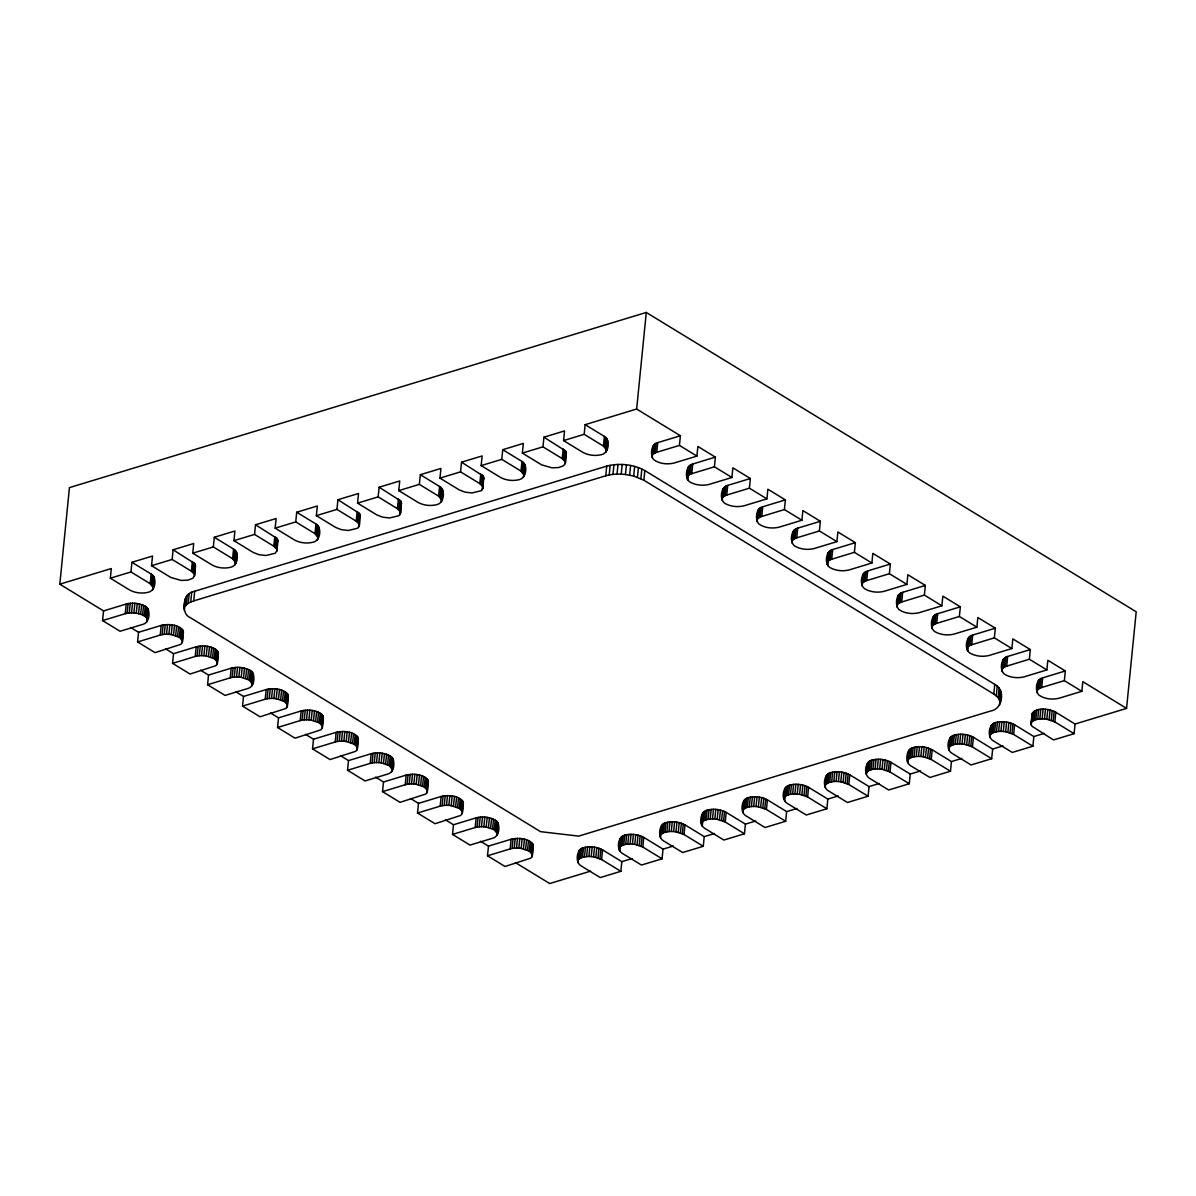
<?xml version="1.0" encoding="UTF-8"?>
<svg xmlns="http://www.w3.org/2000/svg" width="1196" height="1196" viewBox="0 0 1196 1196"><rect width="100%" height="100%" fill="white"/><g stroke="black" fill="none" stroke-linecap="round" stroke-linejoin="round"><path stroke-width="1.5" d="M184.274 610.364C183.302 602.291 185.41 592.693 194.694 591.243L606.731 466.126C619.334 462.867 633.372 464.287 644.823 470.566L994.773 684.381C1005.642 689.614 1002.876 709.258 990.692 710.992L578.67 836.109L540.562 831.668L190.627 617.854C182.644 614.445 184.199 605.759 185.26 598.792M1000.14 703.442L1001.112 691.871M103.544 610.917L102.572 620.575L120.078 631.264L142.743 624.387C149.814 622.966 151.324 609.631 145.254 606.252C139.513 603.128 132.502 602.41 126.208 604.04L103.544 610.917L59.8 584.186L69.443 487.609L646.289 312.455L1136.2 611.814L1126.557 708.391L1075.055 724.029L1055.814 712.263C1048.668 708.092 1030.175 706.074 1031.894 718.647M153.402 587.879L150.188 583.708L130.947 571.957L131.904 562.299L151.159 574.05C157.259 577.713 155.764 590.48 148.633 592.184C142.339 593.814 135.327 593.096 129.587 589.972L110.346 578.206L111.303 568.549L59.8 584.186M102.572 620.575L125.236 613.697L126.208 604.04M125.236 613.697L127.165 613.234L128.122 603.576M127.165 613.234L129.288 612.95L130.259 603.292M129.288 612.95L131.56 612.845L132.532 603.188M131.56 612.845L133.907 612.935L134.879 603.277M147.317 621.128C147.87 615.626 140.395 614.086 136.254 613.204L137.226 603.546M138.542 613.653L139.498 603.995M138.542 632.295L161.191 625.418C168.531 623.804 178.443 624.163 183.242 630.726L182.3 642.506L180.731 644.375L155.076 652.657L137.57 641.953L138.542 632.295L130.588 627.437M140.679 614.281L141.636 604.623M142.608 615.028L143.58 605.37M144.282 615.91L145.254 606.252M145.658 616.882L146.615 607.224M194.38 574.289L191.39 571.195L172.149 559.444L173.106 549.786L194.724 563.555L194.604 575.366L192.84 578.281L187.922 580.135L181.164 580.434L170.789 577.459L151.548 565.693L152.505 556.035L131.904 562.299M146.66 617.928L147.631 608.271M150.188 583.708L151.159 574.05M146.719 622.099L147.198 617.271M147.287 619.005L148.244 609.347M151.548 584.695L152.52 575.037M152.565 585.726L153.522 576.068M152.61 589.912L153.252 583.469M153.178 586.802L154.149 577.145M153.208 588.925L154.359 578.221M137.57 641.953L160.234 635.076L161.191 625.418M160.234 635.076L162.163 634.613L163.119 624.955M162.163 634.613L164.286 634.329L165.242 624.671M164.286 634.329L166.558 634.224L167.515 624.566M166.558 634.224L168.905 634.314L169.862 624.656M182.27 640.383L179.28 637.289L171.252 634.598L172.209 624.94M173.525 635.046L174.496 625.388M173.525 653.689L196.189 646.797C203.514 645.182 213.441 645.541 218.24 652.119L217.298 663.885L215.714 665.753L190.059 674.036L172.568 663.346L173.525 653.689L165.571 648.83M175.663 635.659L176.634 626.001M177.606 636.422L178.578 626.764M179.28 637.289L180.252 627.631M180.641 638.275L181.613 628.618M181.657 639.307L182.614 629.649M184.289 608.45L185.933 596.954M182.345 637.049L183.242 630.726M182.3 642.506L183.466 631.802M184.961 606.611L186.292 604.907L187.249 595.249M235.806 562.853L232.592 558.696L213.351 546.931L214.308 537.273L233.564 549.039C239.663 552.687 238.168 565.454 231.037 567.158C224.743 568.788 217.732 568.07 211.991 564.946L192.75 553.18L193.707 543.522L173.106 549.786M186.292 604.907L188.221 603.352L189.192 593.694M191.39 571.195L192.362 561.537M192.75 572.181L193.722 562.524M188.221 603.352L190.732 602.007L191.689 592.349M193.767 573.213L194.724 563.555M194.305 572.57L195.352 564.632M194.41 576.412L195.576 565.708M190.732 602.007L193.737 600.9L194.694 591.243M172.568 663.346L195.232 656.455L196.189 646.797M195.232 656.455L197.146 656.006L198.117 646.348M197.146 656.006L199.284 655.707L200.24 646.049M199.284 655.707L201.556 655.617L202.513 645.96M201.556 655.617L203.903 655.707L204.86 646.049M217.268 661.777L214.278 658.682L206.25 655.976L207.207 646.318M208.523 656.425L209.479 646.767M208.523 675.067L231.187 668.19C237.974 666.516 245.808 667.233 251.594 671.375C255.585 675.949 254.524 686.953 247.721 688.537L225.057 695.414L207.566 684.725L208.523 675.067L200.569 670.209M210.66 657.038L211.632 647.38M212.604 657.8L213.561 648.142M214.278 658.682L215.235 649.024M215.639 659.654L216.611 649.996M216.64 660.7L217.612 651.043M216.7 664.871L217.672 655.214L216.685 656.096M217.298 663.885L218.24 652.119M276.799 549.263L273.794 546.183L254.554 534.418L255.51 524.76L277.128 538.544L277.009 550.339L275.244 553.255L265.931 555.497L258.949 554.69L253.193 552.432L233.953 540.667L234.909 531.009L214.308 537.273M232.592 558.696L233.564 549.039M233.953 559.668L234.924 550.01M234.969 560.7L235.926 551.042M235.014 564.886L235.657 558.442M235.582 561.776L236.554 552.118M235.612 563.899L236.778 553.195M207.566 684.725L230.215 677.848L231.187 668.19M230.215 677.848L232.144 677.385L233.1 667.727M232.144 677.385L234.267 677.1L235.238 667.443M234.267 677.1L236.539 676.996L237.511 667.338M236.539 676.996L238.886 677.086L239.858 667.428M252.491 684.232L249.276 680.061L241.233 677.355L242.205 667.697M243.521 677.803L244.477 668.145M243.521 696.446L266.185 689.569C273.51 687.954 283.437 688.313 288.221 694.876L287.279 706.657L285.709 708.525L260.055 716.793L242.549 706.103L243.521 696.446L235.567 691.587M245.658 678.416L246.615 668.758M247.602 679.179L248.559 669.521M249.276 680.061L250.233 670.403M250.637 681.032L251.594 671.375M251.638 682.079L252.61 672.421M251.698 686.25L252.506 678.207M252.266 683.155L253.223 673.498M252.296 685.278L253.447 674.574M318.211 537.841L314.997 533.67L295.756 521.905L296.713 512.247L315.968 524.012C322.083 527.66 320.588 540.428 313.457 542.147C307.148 543.761 300.136 543.059 294.395 539.919L275.155 528.169L276.112 518.511L255.51 524.76M273.794 546.183L274.766 536.526M275.155 547.155L276.127 537.497M276.171 548.202L277.128 538.544M276.874 545.929L277.756 539.605M276.814 551.386L277.98 540.682M242.549 706.103L265.213 699.226L266.185 689.569M265.213 699.226L267.142 698.763L268.098 689.105M267.142 698.763L269.264 698.479L270.236 688.821M269.264 698.479L271.537 698.374L272.509 688.717M271.537 698.374L273.884 698.464L274.841 688.806M287.264 704.534L284.259 701.439L276.231 698.733L277.188 689.075M278.504 699.197L279.475 689.539M278.519 717.839L301.168 710.947C308.508 709.333 318.42 709.691 323.219 716.255L322.277 728.035L320.707 729.904L295.038 738.186L277.547 727.497L278.519 717.839L270.565 712.98M280.656 699.81L281.613 690.152M282.585 700.557L283.557 690.899M284.259 701.439L285.231 691.781M285.62 702.426L286.591 692.768M286.636 703.457L287.593 693.8M286.696 707.643L287.01 704.414M287.279 706.657L288.221 694.876M359.204 524.252L356.199 521.157L336.958 509.391L337.93 499.734L359.548 513.518L359.413 525.328L357.649 528.228L348.335 530.471L341.353 529.664L335.598 527.406L316.357 515.655L317.329 505.998L296.713 512.247M314.997 533.67L315.968 524.012M316.372 534.642L317.329 524.984M317.374 535.688L318.33 526.031M317.433 539.859L318.226 531.816M318.031 538.873L318.958 527.107M277.547 727.497L300.211 720.605L301.168 710.947M300.211 720.605L302.125 720.142L303.096 710.484M302.125 720.142L304.262 719.857L305.219 710.2M304.262 719.857L306.535 719.768L307.492 710.11M306.535 719.768L308.882 719.843L309.839 710.185M322.247 725.912L319.257 722.833L311.229 720.127L312.186 710.469M313.502 720.575L314.473 710.917M313.502 739.218L336.166 732.341C343.491 730.726 353.418 731.07 358.217 737.648L357.275 749.429L355.69 751.297L330.036 759.565L312.545 748.875L313.502 739.218L305.548 734.359M315.639 721.188L316.611 711.53M317.583 721.95L318.54 712.293M319.257 722.833L320.229 713.175M320.618 723.804L321.589 714.147M321.634 724.851L322.591 715.193M322.322 722.578L323.219 716.255M322.277 728.035L323.428 717.331M400.406 511.739L397.416 508.644L378.16 496.878L379.132 487.221L400.75 501.004L400.615 512.815L398.851 515.73L389.537 517.958L382.556 517.15L376.8 514.893L357.559 503.142L358.531 493.485L337.93 499.734M356.199 521.157L357.17 511.499M312.545 748.875L335.209 741.998L336.166 732.341M357.574 522.129L358.531 512.471M358.576 523.175L359.548 513.518M335.209 741.998L337.123 741.535L338.094 731.877M358.636 527.346L358.95 524.132M359.234 526.36L360.16 514.594M337.123 741.535L339.26 741.251L340.217 731.593M339.26 741.251L341.533 741.146L342.49 731.489M341.533 741.146L343.865 741.236L344.837 731.578M357.245 747.306L354.255 744.211L346.212 741.505L347.184 731.847M348.499 741.954L349.456 732.296M348.499 760.596L371.164 753.719C377.951 752.045 385.785 752.777 391.57 756.919C395.562 761.478 394.501 772.481 387.698 774.066L365.034 780.943L347.528 770.254L348.499 760.596L340.546 755.737M350.637 742.567L351.609 732.909M352.581 743.329L353.538 733.671M354.255 744.211L355.212 734.553M355.616 745.183L356.572 735.525M356.617 746.229L357.589 736.572M356.677 750.4L357.649 740.743L356.662 741.64M357.275 749.429L358.217 737.648M347.528 770.254L370.192 763.377L371.164 753.719M441.832 500.302L438.618 496.131L419.362 484.365L420.334 474.707L439.575 486.473C445.689 490.136 444.194 502.888 437.063 504.607C430.754 506.222 423.743 505.519 418.017 502.38L398.761 490.629L399.733 480.971L379.132 487.221M397.416 508.644L398.373 498.986M370.192 763.377L372.12 762.913L373.077 753.256M398.776 509.616L399.733 499.958M372.12 762.913L374.243 762.629L375.215 752.972M399.778 510.662L400.75 501.004M399.838 514.833L400.795 505.175L399.823 506.072M400.436 513.861L401.363 502.081M374.243 762.629L376.516 762.525L377.488 752.867M376.516 762.525L378.863 762.614L379.835 752.957M392.452 769.761L389.253 765.59L381.21 762.884L382.182 753.226M383.497 763.332L384.454 753.674M383.497 781.975L406.162 775.098C413.487 773.483 423.399 773.842 428.198 780.405L427.256 792.186L425.686 794.054L400.032 802.337L382.526 791.632L383.497 781.975L375.544 777.116M385.635 763.96L386.592 754.302M387.564 764.707L388.536 755.05M389.253 765.59L390.21 755.932M390.614 766.576L391.57 756.919M391.615 767.608L392.587 757.95M391.675 771.794L392.318 765.35M392.243 768.684L393.2 759.026M392.273 770.807L393.424 760.103M382.526 791.632L405.19 784.755L406.162 775.098M405.19 784.755L407.118 784.292L408.075 774.634M407.118 784.292L409.241 784.008L410.198 774.35M482.81 486.712L479.82 483.618L460.565 471.852L461.536 462.194L483.154 475.978L483.035 487.789L481.255 490.704L471.942 492.946L464.975 492.124L459.219 489.882L439.964 478.116L440.935 468.458L420.334 474.707M438.618 496.131L439.575 486.473M409.241 784.008L411.514 783.903L412.471 774.246M439.979 497.102L440.935 487.445M440.98 498.149L441.952 488.491M441.04 502.32L441.354 499.106M441.608 499.225L442.565 489.568M441.638 501.348L442.789 490.644M411.514 783.903L413.861 783.993L414.818 774.335M427.241 790.063L424.236 786.983L416.208 784.277L417.165 774.619M418.48 784.726L419.452 775.068M418.48 803.368L441.145 796.476C448.47 794.862 458.397 795.22 463.196 801.798L462.254 813.564L460.669 815.448L435.015 823.715L417.524 813.026L418.48 803.368L410.527 798.509M420.633 785.338L421.59 775.681M422.562 786.101L423.534 776.443M424.236 786.983L425.208 777.325M425.597 787.955L426.568 778.297M426.613 788.986L427.57 779.329M426.673 793.172L426.987 789.943M427.256 792.186L428.198 780.405M417.524 813.026L440.188 806.134L441.145 796.476M440.188 806.134L442.101 805.685L443.073 796.028M442.101 805.685L444.239 805.386L445.196 795.729M444.239 805.386L446.512 805.297L447.468 795.639M524.237 475.275L521.022 471.104L501.767 459.354L502.739 449.696L521.979 461.447C528.094 465.109 526.599 477.862 519.468 479.581C513.159 481.196 506.147 480.493 500.421 477.368L481.166 465.603L482.138 455.945L461.536 462.194M479.82 483.618L480.777 473.96M446.512 805.297L448.859 805.386L449.816 795.729M481.181 484.589L482.138 474.932M482.182 485.636L483.154 475.978M482.242 489.807L483.199 480.149L482.227 481.046M462.224 811.456L459.234 808.361L451.206 805.656L452.163 795.998M482.84 488.835L483.767 477.055M453.478 806.104L454.45 796.446M453.478 824.747L476.143 817.87C482.93 816.195 490.764 816.913 496.549 821.054C500.556 825.629 499.48 836.632 492.677 838.217L470.013 845.094L452.522 834.404L453.478 824.747L445.525 819.888M455.616 806.717L456.588 797.059M457.56 807.479L458.517 797.822M459.234 808.361L460.191 798.704M460.595 809.333L461.566 799.676M461.611 810.38L462.568 800.722M462.299 808.107L463.196 801.798M462.254 813.564L463.405 802.875M452.522 834.404L475.171 827.527L476.143 817.87M475.171 827.527L477.099 827.064L478.056 817.406M477.099 827.064L479.222 826.78L480.194 817.122M479.222 826.78L481.495 826.675L482.466 817.018M481.495 826.675L483.842 826.765L484.814 817.107M565.215 461.686L562.225 458.591L542.969 446.841L543.941 437.183L565.559 450.952L565.439 462.762L563.66 465.678L558.741 467.531L551.999 467.83L541.624 464.855L522.368 453.09L523.34 443.432L502.739 449.696M521.022 471.104L521.979 461.447M497.446 833.911L494.232 829.74L486.189 827.034L487.161 817.376M522.383 472.076L523.34 462.418M523.385 473.123L524.356 463.465M488.476 827.483L489.433 817.825M523.444 477.294L523.923 472.465M524.012 474.199L524.984 464.541M524.042 476.322L525.194 465.618M488.476 846.125L511.14 839.248C518.466 837.634 528.393 837.992 533.177 844.555L532.25 856.336L530.665 858.205L505.011 866.487L487.505 855.783L488.476 846.125L480.523 841.266M490.614 828.095L491.571 818.438M492.558 828.858L493.514 819.2M494.232 829.74L495.189 820.082M495.593 830.712L496.549 821.054M496.594 831.758L497.566 822.101M496.968 832.715L497.611 826.272L496.639 827.169M497.222 832.835L498.179 823.177M497.252 834.958L498.403 824.253M487.505 855.783L510.169 848.906L511.14 839.248M510.169 848.906L512.097 848.442L513.054 838.785M512.097 848.442L514.22 848.158L515.192 838.501M514.22 848.158L516.493 848.054L517.464 838.396M516.493 848.054L518.84 848.143L519.797 838.486M532.22 854.213L529.215 851.118L521.187 848.427L522.159 838.77M606.641 450.249L603.427 446.078L584.186 434.327L585.143 424.67L604.384 436.42C610.498 440.083 609.003 452.85 601.872 454.555C595.563 456.184 588.552 455.467 582.826 452.342L563.585 440.577L564.542 430.919L543.941 437.183M523.459 848.876L524.431 839.218M562.225 458.591L563.181 448.934M563.585 459.578L564.542 449.92M525.612 849.489L526.569 839.831M564.587 460.61L565.559 450.952M565.125 459.967L566.186 452.028M565.245 463.809L566.396 453.105M527.541 850.236L528.512 840.579M529.215 851.118L530.187 841.461M530.59 852.105L531.547 842.447M531.592 853.137L532.549 843.479M531.652 857.323L532.295 850.879M532.25 856.336L533.177 844.555M603.427 446.078L604.384 436.42M604.787 447.065L605.759 437.407M605.804 448.096L606.761 438.439M605.849 452.282L606.327 447.454M606.417 449.173L607.389 439.515M606.447 451.296L607.598 440.591M193.737 600.9L605.774 475.784L606.731 466.126M605.774 475.784L609.213 474.932L610.169 465.274M609.213 474.932L612.995 474.378L613.952 464.721M621.815 861.658L620.859 871.316L600.257 877.565L581.002 865.814C574.932 862.436 576.442 849.085 583.528 847.68C589.822 846.05 596.834 846.768 602.575 849.893L621.815 861.658L632.116 858.534M578.012 862.72L578.341 859.49M578.655 856.276L578.954 850.939M577.788 861.643L579.552 849.952M612.995 474.378L617.031 474.109L617.988 464.452M578.58 859.61L579.567 858.728L580.523 849.07M579.567 858.728L580.897 857.966L581.869 848.308M580.897 857.966L582.557 857.338L583.528 847.68M617.031 474.109L621.217 474.139L622.189 464.482M582.557 857.338L584.485 856.874L585.442 847.217M584.485 856.874L586.608 856.59L587.58 846.932M1000.155 701.529L998.197 697.657L993.801 694.039L643.867 480.224L633.671 476.038L625.463 474.483L626.42 464.825M586.608 856.59L588.88 856.486L589.852 846.828M588.88 856.486L591.228 856.575L592.184 846.918M629.649 475.126L630.606 465.468M1126.557 708.391L1082.814 681.66L1081.857 691.318L1064.35 680.629L1065.322 670.971L1047.831 660.282L1046.859 669.924L1029.367 659.235L1030.324 649.578L1012.833 638.888L1011.861 648.546L994.369 637.857L995.341 628.199L977.835 617.51L976.878 627.167L959.371 616.478L960.343 606.821L942.837 596.131L941.88 605.789L924.388 595.085L925.345 585.427L907.854 574.738L906.882 584.395L889.39 573.706L890.347 564.049L872.856 553.359L871.899 563.017L854.393 552.328L855.364 542.67L837.858 531.981L836.901 541.639L819.395 530.949L820.366 521.292L802.875 510.587L801.903 520.245L784.412 509.556L785.368 499.898L767.877 489.209L766.905 498.867L749.414 488.177L750.37 478.52L732.879 467.83L731.922 477.488L714.416 466.799L715.387 457.141L697.881 446.452L696.924 456.11L679.433 445.405L680.389 435.748L636.646 409.032L646.289 312.455M620.859 871.316L601.603 859.55L593.575 856.844L594.532 847.187M633.671 476.038L634.642 466.38M595.847 857.293L596.819 847.635M598 857.906L598.957 848.248M637.453 477.219L638.41 467.561M599.929 858.668L600.9 849.01M601.603 859.55L602.575 849.893M640.877 478.624L641.833 468.967M643.867 480.224L644.823 470.566M696.924 456.11L674.26 462.987C667.473 464.661 659.639 463.928 653.853 459.787C649.847 455.228 650.923 444.224 657.725 442.64L680.389 435.748M651.999 456.603L653.151 445.899M652.224 457.679L652.956 446.945M652.194 455.556L653.749 444.912M652.792 454.57L653.764 453.688L654.735 444.03M653.764 453.688L655.109 452.91L656.066 443.268M655.109 452.91L656.768 452.297L657.725 442.64M663.018 849.145L662.061 858.803L641.46 865.052L622.204 853.301C616.149 849.922 617.644 836.572 624.731 835.167C631.025 833.537 638.036 834.255 643.777 837.379L663.018 849.145L673.318 846.02M619.214 850.207L620.156 838.426M618.99 849.13L620.754 837.439M619.842 851.283L620.156 848.054M619.782 847.097L620.769 846.215L621.726 836.557M620.769 846.215L622.099 845.452L623.071 835.795M622.099 845.452L623.759 844.825L624.731 835.167M623.759 844.825L625.687 844.361L626.644 834.703M625.687 844.361L627.81 844.077L628.782 834.419M627.81 844.077L630.083 843.972L631.054 834.315M630.083 843.972L632.43 844.062L633.402 834.404M662.061 858.803L642.805 847.037L634.777 844.331L635.749 834.673M637.064 844.78L638.021 835.122M639.202 845.408L640.159 835.75M641.131 846.155L642.103 836.497M642.805 847.037L643.777 837.379M731.922 477.488L709.258 484.365C702.949 485.995 695.937 485.277 690.212 482.152C684.142 478.774 685.652 465.438 692.723 464.018L715.387 457.141M687.207 479.058L688.149 467.277M686.997 477.981L688.747 466.305M687.835 480.134L688.313 475.305M687.775 475.963L688.761 475.066L689.733 465.408M688.761 475.066L690.107 474.304L691.064 464.646M690.107 474.304L691.751 473.676L692.723 464.018M704.22 836.632L703.263 846.29L682.662 852.539L663.406 840.788C657.351 837.409 658.861 824.074 665.933 822.654C672.227 821.039 679.238 821.742 684.979 824.866L704.22 836.632L714.52 833.507M660.416 837.693L660.745 834.479M661.059 831.25L661.358 825.913M660.207 836.617L661.956 824.926M661.687 832.326L661.388 828.036M660.984 834.584L661.971 833.702L662.928 824.044M661.971 833.702L663.317 832.939L664.273 823.282M663.317 832.939L664.961 832.311L665.933 822.654M664.961 832.311L666.89 831.848L667.846 822.19M666.89 831.848L669.013 831.564L669.984 821.906M669.013 831.564L671.285 831.459L672.257 821.802M671.285 831.459L673.632 831.549L674.604 821.891M703.263 846.29L684.022 834.524L675.979 831.818L676.951 822.16M678.267 832.281L679.223 822.624M680.404 832.894L681.361 823.237M682.333 833.642L683.305 823.984M684.022 834.524L684.979 824.866M766.905 498.867L744.256 505.744C737.947 507.373 730.935 506.67 725.195 503.531C719.125 500.152 720.635 486.817 727.721 485.397L750.37 478.52M722.205 500.436L723.012 492.393M721.98 499.36L723.744 487.684M722.773 497.342L723.759 496.445L724.716 486.787M723.759 496.445L725.09 495.682L726.062 486.025M725.09 495.682L726.749 495.054L727.721 485.397M745.422 824.119L744.465 833.776L723.864 840.041L704.623 828.275C698.509 824.612 700.004 811.86 707.135 810.14C713.444 808.526 720.455 809.229 726.181 812.353L745.422 824.119L755.723 820.994M701.409 824.104L702.56 813.4M701.618 825.18L702.366 814.446M701.589 823.057L703.158 812.428M702.246 826.257L702.725 821.428M702.187 822.086L703.173 821.189L704.145 811.531M703.173 821.189L704.519 820.426L705.476 810.768M704.519 820.426L706.163 819.798L707.135 810.14M706.163 819.798L708.092 819.335L709.049 809.677M708.092 819.335L710.215 819.051L711.186 809.393M710.215 819.051L712.487 818.946L713.459 809.288M712.487 818.946L714.834 819.036L715.806 809.378M744.465 833.776L725.225 822.011L717.181 819.32L718.153 809.662M719.469 819.768L720.426 810.111M721.607 820.381L722.563 810.724M723.55 821.129L724.507 811.471M725.225 822.011L726.181 812.353M801.903 520.245L779.239 527.137C772.452 528.811 764.618 528.079 758.832 523.938C754.84 519.378 755.902 508.36 762.704 506.79L785.368 499.898M756.978 520.753L758.129 510.049M757.203 521.83L757.95 511.096M757.173 519.707L758.727 509.062M757.771 518.72L758.742 517.838L759.714 508.18M758.742 517.838L760.088 517.061L761.06 507.403M760.088 517.061L761.747 516.448L762.704 506.79M786.639 811.606L785.667 821.263L765.066 827.527L745.826 815.762C739.756 812.383 741.266 799.048 748.337 797.627C754.646 796.013 761.658 796.715 767.384 799.84L786.639 811.606L796.94 808.481M742.821 812.667L743.763 800.886M742.611 811.591L744.361 799.915M743.389 809.572L744.375 808.675L745.347 799.018M744.375 808.675L745.721 807.913L746.678 798.255M745.721 807.913L747.365 807.285L748.337 797.627M747.365 807.285L749.294 806.822L750.251 797.164M749.294 806.822L751.417 806.538L752.389 796.88M751.417 806.538L753.689 806.433L754.661 796.775M753.689 806.433L756.036 806.523L757.008 796.865M785.667 821.263L766.427 809.498L758.384 806.807L759.355 797.149M760.671 807.255L761.628 797.597M762.809 807.868L763.766 798.21M764.752 808.631L765.709 798.973M836.901 541.639L814.237 548.515C807.928 550.13 800.916 549.427 795.191 546.303C789.121 542.924 790.631 529.574 797.702 528.169L820.366 521.292M792.186 543.208L793.127 531.428M791.976 542.132L793.725 530.441M766.427 809.498L767.384 799.84M793.292 539.456L793.621 536.227M792.754 540.099L793.74 539.217L794.712 529.559M793.74 539.217L795.086 538.454L796.043 528.796M795.086 538.454L796.745 537.826L797.702 528.169M827.841 799.092L826.87 808.75L806.268 815.014L787.028 803.249C780.913 799.586 782.408 786.833 789.539 785.114C795.848 783.5 802.86 784.202 808.586 787.342L827.841 799.092L838.142 795.968M783.814 799.078L784.965 788.373M784.187 798.554L784.77 789.42M784.008 798.031L785.563 787.402M784.651 801.23L785.129 796.401M784.591 797.059L785.578 796.162L786.549 786.505M785.578 796.162L786.923 795.4L787.88 785.742M786.923 795.4L788.583 794.772L789.539 785.114M788.583 794.772L790.496 794.308L791.468 784.651M790.496 794.308L792.634 794.024L793.591 784.367M792.634 794.024L794.892 793.935L795.863 784.277M794.892 793.935L797.239 794.009L798.21 784.352M826.87 808.75L807.629 796.999L799.586 794.293L800.558 784.636M801.873 794.742L802.83 785.084M871.899 563.017L849.235 569.894C842.926 571.524 835.914 570.806 830.173 567.681C824.119 564.303 825.629 550.967 832.7 549.547L855.364 542.67M804.011 795.355L804.983 785.697M827.183 564.587L828.125 552.806M826.974 563.51L828.723 551.834M827.811 565.663L828.29 560.834M827.752 561.492L828.738 560.595L829.695 550.937M805.955 796.117L806.911 786.46M828.738 560.595L830.084 559.833L831.041 550.175M807.629 796.999L808.586 787.342M830.084 559.833L831.728 559.205L832.7 549.547M869.043 786.579L868.072 796.237L847.471 802.501L828.23 790.735C822.16 787.357 823.67 774.021 830.742 772.601C837.051 770.986 844.062 771.689 849.788 774.829L869.043 786.579L879.344 783.455M825.24 787.641L826.167 775.86M825.016 786.564L826.765 774.888M825.808 784.546L826.78 783.649L827.752 773.991M826.78 783.649L828.125 782.887L829.082 773.229M828.125 782.887L829.785 782.259L830.742 772.601M829.785 782.259L831.698 781.795L832.67 772.138M831.698 781.795L833.836 781.511L834.793 771.854M833.836 781.511L836.109 781.422L837.065 771.764M836.109 781.422L838.441 781.496L839.413 771.839M868.072 796.237L848.831 784.486L840.788 781.78L841.76 772.123M906.882 584.395L884.218 591.287C877.924 592.902 870.912 592.199 865.171 589.06C859.102 585.681 860.612 572.346 867.698 570.926L890.347 564.049M862.181 585.965L862.989 577.922M861.957 584.889L863.706 573.213M843.075 782.229L844.032 772.571M862.75 582.871L863.736 581.989L864.693 572.331M863.736 581.989L865.067 581.211L866.039 571.553M845.213 782.842L846.185 773.184M865.067 581.211L866.726 580.583L867.698 570.926M847.157 783.604L848.114 773.947M848.831 784.486L849.788 774.829M910.246 774.066L909.274 783.724L888.673 789.988L869.432 778.222C863.318 774.574 864.813 761.807 871.944 760.088C878.253 758.473 885.264 759.176 890.99 762.315L910.246 774.066L920.546 770.942M866.218 774.051L867.369 763.362M866.592 773.528L867.175 764.394M866.412 773.02L867.967 762.375M867.01 772.033L867.982 771.151L868.954 761.493M867.982 771.151L869.328 770.374L870.284 760.716M869.328 770.374L870.987 769.746L871.944 760.088M870.987 769.746L872.901 769.297L873.872 759.639M872.901 769.297L875.038 768.998L875.995 759.34M875.038 768.998L877.311 768.908L878.268 759.251M877.311 768.908L879.658 768.998L880.615 759.34M941.88 605.789L919.216 612.666C912.428 614.34 904.595 613.608 898.809 609.467C894.817 604.907 895.879 593.904 902.681 592.319L925.345 585.427M896.955 606.282L898.106 595.578M897.179 607.359L897.912 596.625M897.15 605.236L898.704 594.591M909.274 783.724L890.033 771.973L882.005 769.267L882.962 759.61M897.748 604.249L898.719 603.367L899.691 593.709M898.719 603.367L900.065 602.605L901.022 592.947M884.278 769.716L885.234 760.058M900.065 602.605L901.724 601.977L902.681 592.319M886.415 770.329L887.387 760.671M888.359 771.091L889.316 761.433M890.033 771.973L890.99 762.315M951.448 761.568L950.476 771.226L929.875 777.475L910.634 765.709C904.565 762.33 906.075 748.995 913.146 747.59C919.455 745.96 926.466 746.663 932.192 749.802L951.448 761.568L961.748 758.428M907.644 762.614L908.287 756.186M907.42 761.553L909.169 749.862M908.213 759.52L909.184 758.638L910.156 748.98M909.184 758.638L910.53 757.86L911.502 748.203M910.53 757.86L912.189 757.247L913.146 747.59M912.189 757.247L914.103 756.784L915.075 747.126M914.103 756.784L916.241 756.5L917.197 746.842M916.241 756.5L918.513 756.395L919.47 746.738M976.878 627.167L954.214 634.044C947.905 635.674 940.893 634.956 935.167 631.832C929.098 628.453 930.608 615.118 937.679 613.697L960.343 606.821M932.162 628.737L933.104 616.957M931.953 627.661L933.702 615.985M932.731 625.643L933.717 624.746L934.689 615.088M918.513 756.395L920.86 756.485L921.817 746.827M933.717 624.746L935.063 623.983L936.02 614.325M950.476 771.226L931.236 759.46L923.207 756.754L924.164 747.096M935.063 623.983L936.707 623.355L937.679 613.697M925.48 757.203L926.452 747.545M927.618 757.816L928.589 748.158M929.561 758.578L930.518 748.92M931.236 759.46L932.192 749.802M992.65 749.055L991.678 758.713L971.077 764.962L951.837 753.196C945.767 749.817 947.277 736.482 954.348 735.077C960.657 733.447 967.669 734.165 973.409 737.289L992.65 749.055L1002.951 745.915M948.847 750.116L949.774 738.336M948.622 749.04L950.372 737.349M949.953 746.349L950.267 743.135M949.415 747.007L950.401 746.125L951.358 736.467M950.401 746.125L951.732 745.347L952.704 735.69M951.732 745.347L953.391 744.734L954.348 735.077M953.391 744.734L955.305 744.271L956.277 734.613M955.305 744.271L957.443 743.987L958.4 734.329M1011.861 648.546L989.212 655.438C982.903 657.053 975.891 656.35 970.15 653.21C964.081 649.832 965.591 636.496 972.677 635.076L995.341 628.199M967.16 650.116L968.102 638.35M966.936 649.039L968.7 637.363M967.788 651.192L968.102 647.978M967.728 647.021L968.715 646.124L969.672 636.466M957.443 743.987L959.715 743.882L960.672 734.224M968.715 646.124L970.046 645.362L971.017 635.704M970.046 645.362L971.705 644.734L972.677 635.076M959.715 743.882L962.062 743.972L963.019 734.314M991.678 758.713L972.438 746.947L964.41 744.241L965.366 734.583M966.682 744.689L967.654 735.032M968.82 745.302L969.792 735.645M970.763 746.065L971.72 736.407M972.438 746.947L973.409 737.289M993.801 694.039L994.773 684.381M1033.852 736.542L1032.896 746.199L1012.294 752.448L993.039 740.683C986.969 737.319 988.479 723.969 995.55 722.563C1001.859 720.934 1008.871 721.651 1014.612 724.776L1033.852 736.542L1044.153 733.402M990.049 737.603L990.856 729.545M989.825 736.527L991.574 724.836M990.617 734.494L991.604 733.611L992.56 723.954M996.283 695.788L997.255 686.13M991.604 733.611L992.934 732.834L993.906 723.176M992.934 732.834L994.594 732.221L995.55 722.563M998.197 697.657L999.168 687.999M1046.859 669.924L1024.195 676.816C1017.901 678.431 1010.889 677.728 1005.148 674.589C999.079 671.225 1000.589 657.875 1007.66 656.469L1030.324 649.578M1002.158 671.509L1002.801 665.066M999.497 699.585L1000.469 689.928M1001.934 670.433L1003.683 658.742M994.594 732.221L996.507 731.758L997.479 722.1M999.467 705.266L999.946 700.437M1002.726 668.4L1003.713 667.518L1004.67 657.86M996.507 731.758L998.645 731.474L999.602 721.816M1003.713 667.518L1005.044 666.74L1006.015 657.082M1005.044 666.74L1006.703 666.127L1007.66 656.469M998.645 731.474L1000.917 731.369L1001.874 721.711M1000.917 731.369L1003.265 731.459L1004.221 721.801M1032.896 746.199L1013.64 734.434L1005.612 731.728L1006.569 722.07M1007.884 732.176L1008.856 722.519M1010.022 732.789L1010.994 723.132M1011.966 733.552L1012.937 723.894M1013.64 734.434L1014.612 724.776M1075.055 724.029L1074.098 733.686L1053.497 739.935L1031.879 726.166L1031.027 724.014L1032.193 713.309M1031.251 725.09L1031.565 721.861M1031.027 724.014L1032.776 712.323M1031.819 721.98L1032.806 721.098L1033.763 711.441M1081.857 691.318L1059.193 698.195C1052.405 699.869 1044.571 699.137 1038.786 694.996C1034.779 690.436 1035.856 679.433 1042.658 677.848L1065.322 670.971M1032.806 721.098L1034.136 720.336L1035.108 710.678M1036.932 691.811L1038.083 681.107M1037.156 692.888L1037.47 689.673M1037.784 686.444L1037.889 682.154M1037.126 690.765L1038.681 680.12M1037.724 689.778L1038.696 688.896L1039.668 679.238M1034.136 720.336L1035.796 719.708L1036.768 710.05M1038.696 688.896L1040.042 688.134L1040.998 678.476M1035.796 719.708L1037.724 719.245L1038.681 709.587M1040.042 688.134L1041.701 687.506L1042.658 677.848M1037.724 719.245L1039.847 718.96L1040.804 709.303M1039.847 718.96L1042.12 718.856L1043.076 709.198M1042.12 718.856L1044.467 718.946L1045.424 709.288M1074.098 733.686L1054.842 721.921L1046.814 719.215L1047.771 709.557M1049.086 719.663L1050.058 710.005M1051.239 720.276L1052.196 710.618M1053.168 721.039L1054.139 711.381M1054.842 721.921L1055.814 712.263M148.468 610.423L147.676 612.442M218.27 654.227L218.449 653.195M288.445 695.952L287.653 697.986M318.988 529.215L319.183 528.184M360.385 515.67L359.592 517.689M358.232 739.771L358.426 738.724M401.393 504.204L401.587 503.157M428.422 781.481L427.63 783.515M483.797 479.177L483.991 478.131M533.401 845.632L532.609 847.665M723.146 488.656L723.176 490.779M863.123 574.2L863.138 576.308M908.571 750.849L908.601 752.957M990.976 725.823L991.006 727.945M1003.085 659.729L1003.115 661.851M1000.424 695.609L1001.112 693.785M153.581 580.254L154.179 579.268M235.986 555.228L236.584 554.241M252.655 676.592L253.253 675.62M441.997 492.662L442.595 491.691M524.416 467.636L524.999 466.664M392.632 762.136L393.23 761.149M606.821 442.625L607.419 441.638M564.632 456.02L565.618 455.138M585.143 424.67L636.646 409.032M110.346 578.206L130.947 571.957M151.548 565.693L172.149 559.444M192.75 553.18L213.351 546.931M233.953 540.667L254.554 534.418M275.155 528.169L295.756 521.905M316.357 515.655L336.958 509.391M357.559 503.142L378.16 496.878M398.761 490.629L419.362 484.365M439.964 478.116L460.565 471.852M481.166 465.603L501.767 459.354M522.368 453.09L542.969 446.841M563.585 440.577L584.186 434.327M656.768 452.297L679.433 445.405M691.751 473.676L714.416 466.799M726.749 495.054L749.414 488.177M761.747 516.448L784.412 509.556M796.745 537.826L819.395 530.949M831.728 559.205L854.393 552.328M866.726 580.583L889.39 573.706M901.724 601.977L924.388 595.085M936.707 623.355L959.371 616.478M971.705 644.734L994.369 637.857M1006.703 666.127L1029.367 659.235M1041.701 687.506L1064.35 680.629M590.555 871.151L549.712 883.545L515.341 862.555M621.217 474.139L625.463 474.483M133.907 612.935L136.254 613.204M1044.467 718.946L1046.814 719.215M168.905 634.314L171.252 634.598M1003.265 731.459L1005.612 731.728M203.903 655.707L206.25 655.976M962.062 743.972L964.41 744.241M238.886 677.086L241.233 677.355M920.86 756.485L923.207 756.754M273.884 698.464L276.231 698.733M879.658 768.998L882.005 769.267M308.882 719.843L311.229 720.127M838.441 781.496L840.788 781.78M343.865 741.236L346.212 741.505M797.239 794.009L799.586 794.293M378.863 762.614L381.21 762.884M756.036 806.523L758.384 806.807M413.861 783.993L416.208 784.277M714.834 819.036L717.181 819.32M448.859 805.386L451.206 805.656M673.632 831.549L675.979 831.818M483.842 826.765L486.189 827.034M632.43 844.062L634.777 844.331M518.84 848.143L521.187 848.427M591.228 856.575L593.575 856.844M1038.113 683.23L1038.741 684.306M1032.208 715.432L1032.836 716.509M933.134 619.08L933.762 620.156M898.136 597.701L898.764 598.777M949.803 740.459L950.431 741.52M793.157 533.551L793.785 534.627M758.159 512.172L758.787 513.234M653.18 448.022L653.808 449.098M826.197 777.983L826.825 779.059M743.792 803.009L744.42 804.086M578.984 853.062L579.597 854.138M185.245 600.706L185.888 602.649"/></g></svg>
